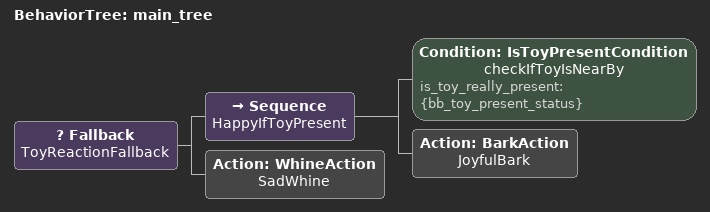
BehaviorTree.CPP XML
<?xml version="1.0" encoding="UTF-8"?>
<root BTCPP_format="4"
      main_tree_to_execute="main_tree">
  <BehaviorTree ID="main_tree">
    <Fallback name="ToyReactionFallback">
      <Sequence name="HappyIfToyPresent">
        <Condition name="checkIfToyIsNearBy" ID="IsToyPresentCondition" is_toy_really_present="{bb_toy_present_status}"/>
        <Action name="JoyfulBark" ID="BarkAction"/>
      </Sequence>
      <Action name="SadWhine" ID="WhineAction"/>
    </Fallback>
  </BehaviorTree>

</root>
